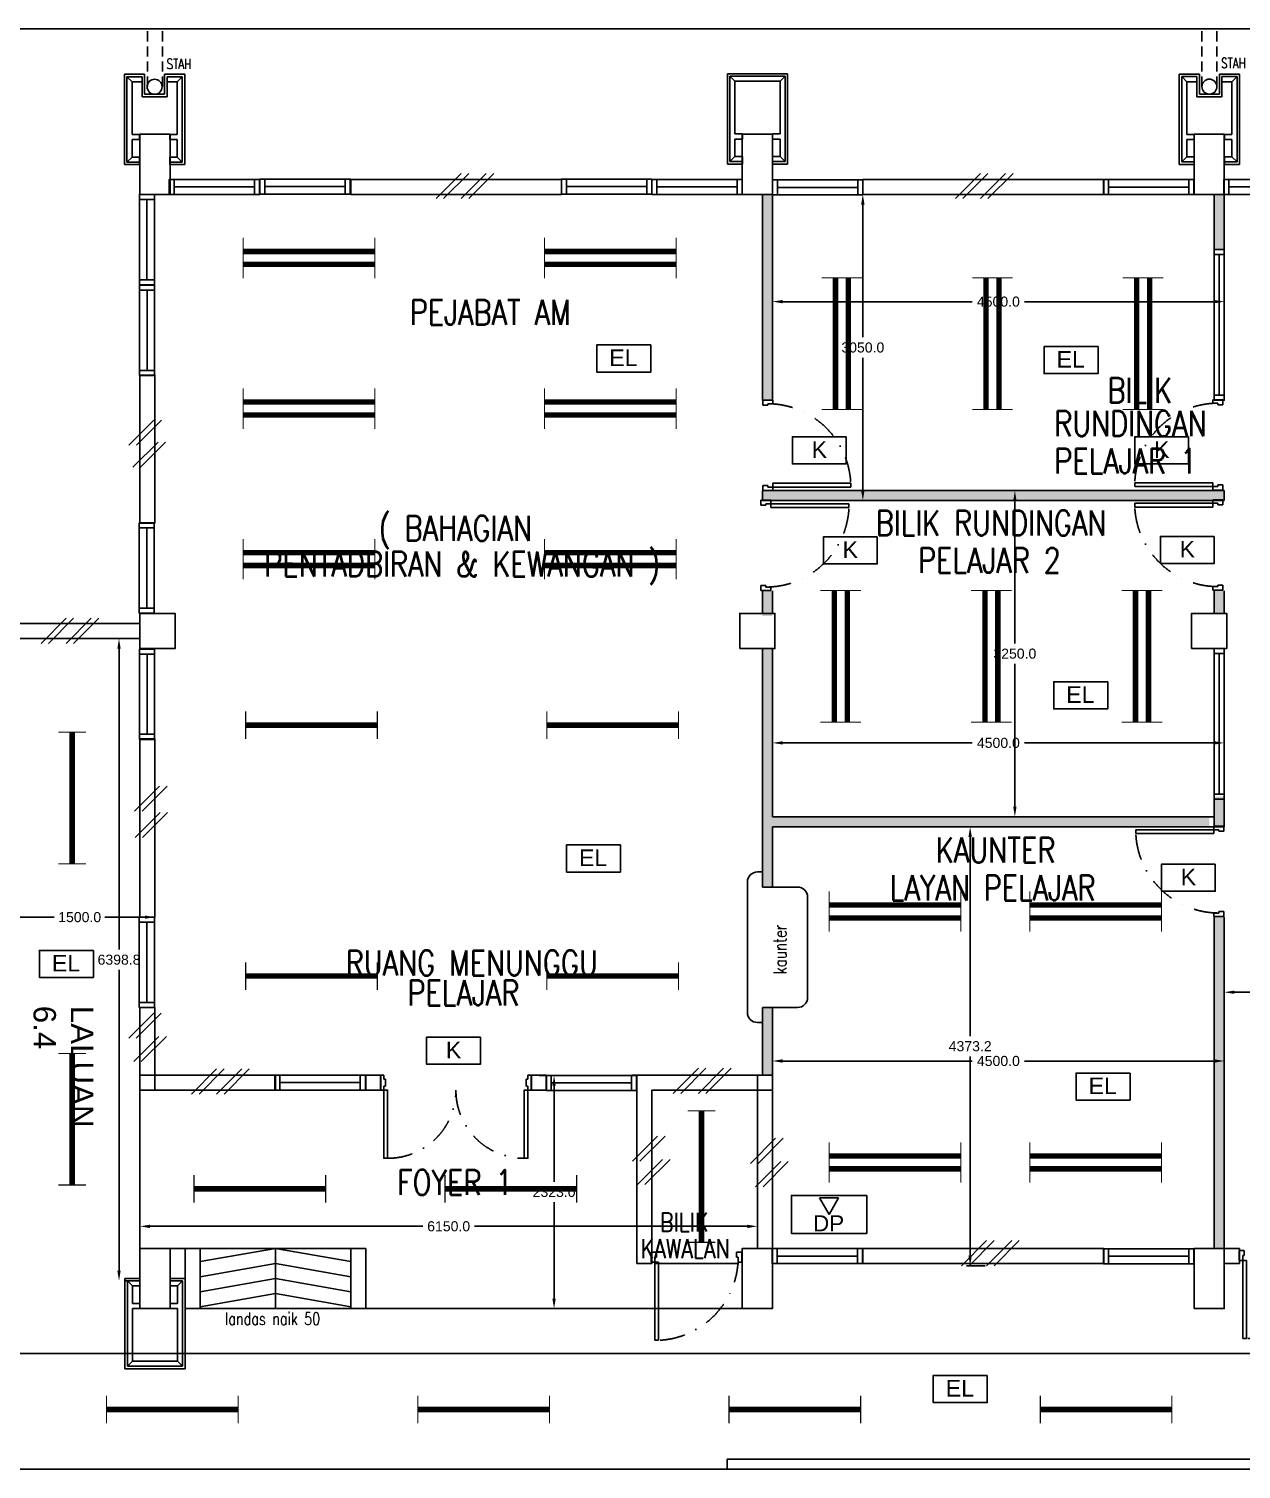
# Model space of a CAD drawing. Header units: inches. Extents: x -46 to 79554, y -41 to 101629.
# Drawn here: x 19082 to 31157, y 31504 to 45854 of the extents above; entities that cross this region are included whole.
import ezdxf
from ezdxf.enums import TextEntityAlignment as Align

# ---------------------------------------------------------------- set-up
doc = ezdxf.new("R2010")
doc.units = ezdxf.units.IN
doc.header["$MEASUREMENT"] = 0
doc.linetypes.add('DASHDOT', pattern=[1, 0.5, -0.25, 0, -0.25])
doc.linetypes.add('HIDDEN', pattern=[0.375, 0.25, -0.125])
for name, color, linetype in [('A-ARR', 4, 'Continuous'), ('A-COLUMN', 3, 'Continuous'), ('A-DOOR', 9, 'Continuous'), ('A-DRAIN', 9, 'Continuous'), ('A-DROP', 8, 'Continuous'), ('A-FLR SYM', 13, 'Continuous'), ('A-HATCH', 8, 'Continuous'), ('A-NOTE', 2, 'Continuous'), ('A-PANEL', 13, 'Continuous'), ('A-PARTITION', 4, 'Continuous'), ('A-PTILE', 8, 'Continuous'), ('A-ROOMSYM', 3, 'Continuous'), ('A-RWDP', 4, 'Continuous'), ('A-SYM', 8, 'Continuous'), ('A-TXTBOMBA', 7, 'Continuous'), ('A-WALL', 1, 'Continuous'), ('A-WIN', 9, 'Continuous'), ('A-WLH', 7, 'Continuous'), ('EL LIGHT', 6, 'Continuous'), ('K LIGHT', 3, 'Continuous'), ('LAMP', 5, 'Continuous'), ('MEAS', 7, 'Continuous')]:
    doc.layers.add(name, color=color, linetype=linetype)
doc.styles.add('arial', font='arial.ttf')
doc.styles.add('ROMANS', font='romans.shx', dxfattribs={"width": 0.75, "height": 200})
doc.styles.get("Standard").update_dxf_attribs({"font": 'arial.ttf'})
doc.styles.add('style1', font='romans.shx', dxfattribs={"height": 750})
doc.dimstyles.get("Standard").update_dxf_attribs({"dimtxt": 100, "dimasz": 100, "dimexe": 150, "dimexo": 50, "dimgap": 50, "dimtad": 0, "dimtih": 1, "dimtoh": 1, "dimdec": 1, "dimzin": 0, "dimdsep": 46, "dimtxsty": 'Standard', "dimcen": 0.09, "dimadec": 0, "dimazin": 0, "dimtfac": 1, "dimtdec": 1, "dimtofl": 0, "dimtmove": 0, "dimatfit": 3, "dimfxl": 1, "dimtolj": 1, "dimtzin": 0, "dimarcsym": 0})
pattern_1 = [(0, (2570.67, -195605.69), (25, 50), [0, -50])]

# ---------------------------------------------------------------- blocks, each defined once
blk = doc.blocks.new('A$C75E66BF6')
at = {"layer": 'A-NOTE', "color": 8, "linetype": 'Continuous', "ltscale": 500}
for p, q in [((75, 825), (25, 875)), ((150, 875), (150, 825)), ((450, 875), (450, 825)), ((525, 825), (575, 875)), ((75, 650), (75, 825)), ((75, 825), (150, 825)), ((525, 825), (450, 825)), ((525, 650), (525, 825)), ((75, 650), (150, 650)), ((75, 75), (75, 600)), ((75, 600), (150, 600)), ((150, 650), (150, 600)), ((525, 650), (450, 650)), ((450, 650), (450, 600)), ((525, 600), (450, 600)), ((525, 75), (525, 600)), ((75, 75), (25, 25)), ((75, 75), (175, 75)), ((425, 75), (525, 75)), ((525, 75), (575, 25))]:
    blk.add_line(p, q, dxfattribs=at)
at = {"layer": 'A-PANEL', "color": 8}
for p, q in [((0, 0), (0, 900)), ((0, 900), (150, 900)), ((25, 875), (150, 875)), ((25, 25), (25, 875)), ((150, 900), (150, 875)), ((450, 900), (600, 900)), ((450, 900), (450, 875)), ((575, 875), (450, 875)), ((575, 25), (575, 875)), ((600, 900), (600, 0)), ((425, 225), (175, 225)), ((175, 25), (175, 225)), ((400, 200), (200, 200)), ((200, 0), (200, 200)), ((400, 200), (400, 0)), ((425, 225), (425, 25)), ((200, 0), (0, 0)), ((175, 25), (25, 25)), ((600, 0), (400, 0)), ((575, 25), (425, 25))]:
    blk.add_line(p, q, dxfattribs=at)
at = {"layer": 'A-RWDP', "color": 8}
blk.add_circle((300, 125), 75, dxfattribs=at)
blk = doc.blocks.new('A$C0ECF3D93')
at = {"layer": 'A-NOTE', "color": 8, "linetype": 'Continuous', "ltscale": 500}
for p, q in [((75, 825), (25, 875)), ((150, 875), (150, 825)), ((450, 875), (450, 825)), ((525, 825), (575, 875)), ((75, 650), (75, 825)), ((75, 825), (150, 825)), ((525, 825), (450, 825)), ((525, 650), (525, 825)), ((75, 650), (150, 650)), ((75, 75), (75, 600)), ((75, 600), (150, 600)), ((150, 650), (150, 600)), ((525, 650), (450, 650)), ((450, 650), (450, 600)), ((525, 600), (450, 600)), ((525, 75), (525, 600)), ((75, 75), (25, 25)), ((75, 75), (525, 75)), ((525, 75), (575, 25))]:
    blk.add_line(p, q, dxfattribs=at)
at = {"layer": 'A-PANEL', "color": 8}
for p, q in [((0, 0), (0, 900)), ((0, 900), (150, 900)), ((25, 875), (150, 875)), ((25, 25), (25, 875)), ((150, 900), (150, 875)), ((450, 900), (600, 900)), ((450, 900), (450, 875)), ((575, 875), (450, 875)), ((575, 25), (575, 875)), ((600, 900), (600, 0)), ((600, 0), (0, 0)), ((575, 25), (25, 25))]:
    blk.add_line(p, q, dxfattribs=at)
blk = doc.blocks.new('A$C52B244CD')
at = {"layer": 'A-WLH', "color": 8}
for p, q in [((0, 0), (250, 250)), ((75, 0), (325, 250)), ((250, 0), (500, 250)), ((325, 0), (575, 250))]:
    blk.add_line(p, q, dxfattribs=at)
blk = doc.blocks.new('A$C04C40081')
at = {"layer": 'A-WIN', "color": 8}
for p, q in [((850, 150), (50, 150)), ((850, 75), (50, 75)), ((850, 0), (50, 0))]:
    blk.add_line(p, q, dxfattribs=at)
at = {"layer": 'A-WIN', "color": 8, "linetype": 'Continuous'}
for points in [[(50, 150), (0, 150), (0, 0), (50, 0)], [(850, 150), (900, 150), (900, 0), (850, 0)]]:
    blk.add_lwpolyline(points, close=True, dxfattribs=at)
blk = doc.blocks.new('A$C4F656F16')
at = {"layer": 'A-DOOR', "color": 8}
for p, q in [((35, 100), (35, 877)), ((35, 877), (73, 877)), ((73, 100), (73, 877)), ((35, 100), (73, 100))]:
    blk.add_line(p, q, dxfattribs=at)
at = {"layer": 'A-DOOR', "color": 8, "linetype": 'Continuous'}
for p, q in [((0, 100), (35, 100)), ((0, 100), (0, 100)), ((0, 100), (0, 0)), ((0, 100), (0, 100)), ((0, 0), (50, 0)), ((35, 100), (35, 50)), ((35, 50), (50, 50)), ((50, 50), (50, 0)), ((865, 50), (850, 50)), ((850, 50), (850, 0)), ((900, 0), (850, 0)), ((900, 100), (865, 100)), ((865, 100), (865, 50)), ((900, 100), (900, 100)), ((900, 100), (900, 0)), ((900, 100), (900, 100))]:
    blk.add_line(p, q, dxfattribs=at)
at = {"layer": 'A-DOOR', "color": 8, "linetype": 'DASHDOT', "ltscale": 500}
blk.add_arc((35, 48), 830, 0.1381, 87.3759, dxfattribs=at)
blk = doc.blocks.new('A$C28642CDE')
at = {"layer": 'A-DOOR', "color": 8}
for p, q in [((32, 150), (0, 150)), ((0, 150), (0, 0)), ((32, 150), (32, 110)), ((1468, 150), (1500, 150)), ((1468, 150), (1468, 110)), ((1500, 150), (1500, 0)), ((50, 110), (32, 110)), ((50, 40), (32, 40)), ((32, 0), (32, 40)), ((50, 110), (50, 40)), ((1450, 110), (1450, 40)), ((1450, 110), (1468, 110)), ((1450, 40), (1468, 40)), ((1468, 0), (1468, 40)), ((32, 0), (0, 0)), ((1468, 0), (1500, 0))]:
    blk.add_line(p, q, dxfattribs=at)
for points in [[(32, 150), (70, 150), (70, 829), (32, 829)], [(1468, 150), (1430, 150), (1430, 829), (1468, 829)]]:
    blk.add_lwpolyline(points, close=True, dxfattribs=at)
at = {"layer": 'A-DOOR', "color": 8, "linetype": 'DASHDOT', "ltscale": 500}
for centre, start, end in [((72, 151), 359.9322, 90.1574), ((1428, 151), 89.8426, 180.0678)]:
    blk.add_arc(centre, 678, start, end, dxfattribs=at)
blk = doc.blocks.new('*D140')
at = {"layer": 'DEFPOINTS', "color": 0, "transparency": 16777216}
for p in [(28371, 37904), (28458, 37904), (28371, 33531)]:
    blk.add_point(p, dxfattribs=at)
at = {"layer": 'MEAS', "color": 0, "lineweight": -2, "transparency": 16777216}
for p, q in [((28421, 37904), (28608, 37904)), ((28458, 37804), (28458, 35819)), ((28458, 33631), (28458, 35617)), ((28421, 33531), (28608, 33531))]:
    blk.add_line(p, q, dxfattribs=at)
at = {"layer": 'MEAS', "color": 0, "transparency": 16777216}
for points in [[(28441, 37804), (28474, 37804), (28458, 37904)], [(28441, 33631), (28474, 33631), (28458, 33531)]]:
    blk.add_solid(points, dxfattribs=at)
at = {"layer": 'MEAS', "color": 0, "transparency": 16777216, "insert": (28458, 35718), "char_height": 100, "attachment_point": 5}
blk.add_mtext('\\A1;4373.2', dxfattribs=at)
blk = doc.blocks.new('*D141')
at = {"layer": 'DEFPOINTS', "color": 0, "transparency": 16777216}
for p in [(26489, 35767), (30989, 35767), (30989, 35571)]:
    blk.add_point(p, dxfattribs=at)
at = {"layer": 'MEAS', "color": 0, "lineweight": -2, "transparency": 16777216}
for p, q in [((26489, 35717), (26489, 35421)), ((30989, 35717), (30989, 35421)), ((26589, 35571), (28479, 35571)), ((30889, 35571), (28998, 35571))]:
    blk.add_line(p, q, dxfattribs=at)
at = {"layer": 'MEAS', "color": 0, "transparency": 16777216}
for points in [[(26589, 35588), (26589, 35554), (26489, 35571)], [(30889, 35588), (30889, 35554), (30989, 35571)]]:
    blk.add_solid(points, dxfattribs=at)
at = {"layer": 'MEAS', "color": 0, "transparency": 16777216, "insert": (28739, 35571), "char_height": 100, "attachment_point": 5}
blk.add_mtext('\\A1;4500.0', dxfattribs=at)
blk = doc.blocks.new('*D146')
at = {"layer": 'DEFPOINTS', "color": 0, "transparency": 16777216}
for p in [(28689, 41254), (28903, 41254), (28689, 38004)]:
    blk.add_point(p, dxfattribs=at)
at = {"layer": 'MEAS', "color": 0, "lineweight": -2, "transparency": 16777216}
for p, q in [((28739, 41254), (29053, 41254)), ((28903, 41154), (28903, 39731)), ((28903, 38104), (28903, 39528)), ((28739, 38004), (29053, 38004))]:
    blk.add_line(p, q, dxfattribs=at)
at = {"layer": 'MEAS', "color": 0, "transparency": 16777216}
for points in [[(28887, 41154), (28920, 41154), (28903, 41254)], [(28887, 38104), (28920, 38104), (28903, 38004)]]:
    blk.add_solid(points, dxfattribs=at)
at = {"layer": 'MEAS', "color": 0, "transparency": 16777216, "insert": (28903, 39629), "char_height": 100, "attachment_point": 5}
blk.add_mtext('\\A1;3250.0', dxfattribs=at)
blk = doc.blocks.new('*D147')
at = {"layer": 'DEFPOINTS', "color": 0, "transparency": 16777216}
for p in [(26489, 38842), (30989, 38842), (30989, 38740)]:
    blk.add_point(p, dxfattribs=at)
at = {"layer": 'MEAS', "color": 0, "lineweight": -2, "transparency": 16777216}
for p, q in [((26489, 38792), (26489, 38590)), ((30989, 38792), (30989, 38590)), ((26589, 38740), (28479, 38740)), ((30889, 38740), (28998, 38740))]:
    blk.add_line(p, q, dxfattribs=at)
at = {"layer": 'MEAS', "color": 0, "transparency": 16777216}
for points in [[(26589, 38757), (26589, 38724), (26489, 38740)], [(30889, 38757), (30889, 38724), (30989, 38740)]]:
    blk.add_solid(points, dxfattribs=at)
at = {"layer": 'MEAS', "color": 0, "transparency": 16777216, "insert": (28739, 38740), "char_height": 100, "attachment_point": 5}
blk.add_mtext('\\A1;4500.0', dxfattribs=at)
blk = doc.blocks.new('*D148')
at = {"layer": 'DEFPOINTS', "color": 0, "transparency": 16777216}
for p in [(27389, 44204), (27389, 41154), (27389, 41154)]:
    blk.add_point(p, dxfattribs=at)
at = {"layer": 'MEAS', "color": 0, "lineweight": -2, "transparency": 16777216}
for p, q in [((27439, 44204), (27539, 44204)), ((27389, 44104), (27389, 42781)), ((27389, 41254), (27389, 42578)), ((27439, 41154), (27539, 41154))]:
    blk.add_line(p, q, dxfattribs=at)
at = {"layer": 'MEAS', "color": 0, "transparency": 16777216}
for points in [[(27372, 44104), (27406, 44104), (27389, 44204)], [(27372, 41254), (27406, 41254), (27389, 41154)]]:
    blk.add_solid(points, dxfattribs=at)
at = {"layer": 'MEAS', "color": 0, "transparency": 16777216, "insert": (27389, 42679), "char_height": 100, "attachment_point": 5}
blk.add_mtext('\\A1;3050.0', dxfattribs=at)
blk = doc.blocks.new('*D149')
at = {"layer": 'DEFPOINTS', "color": 0, "transparency": 16777216}
for p in [(26489, 43179), (30989, 43179), (30989, 43136)]:
    blk.add_point(p, dxfattribs=at)
at = {"layer": 'MEAS', "color": 0, "lineweight": -2, "transparency": 16777216}
for p, q in [((26489, 43129), (26489, 42986)), ((26589, 43136), (28479, 43136)), ((30889, 43136), (28998, 43136)), ((30989, 43129), (30989, 42986))]:
    blk.add_line(p, q, dxfattribs=at)
at = {"layer": 'MEAS', "color": 0, "transparency": 16777216}
for points in [[(26589, 43153), (26589, 43120), (26489, 43136)], [(30889, 43153), (30889, 43120), (30989, 43136)]]:
    blk.add_solid(points, dxfattribs=at)
at = {"layer": 'MEAS', "color": 0, "transparency": 16777216, "insert": (28739, 43136), "char_height": 100, "attachment_point": 5}
blk.add_mtext('\\A1;4500.0', dxfattribs=at)
blk = doc.blocks.new('*D152')
at = {"layer": 'DEFPOINTS', "color": 0, "transparency": 16777216}
for p in [(20189, 33924), (26339, 33924), (26339, 33924)]:
    blk.add_point(p, dxfattribs=at)
at = {"layer": 'MEAS', "color": 0, "lineweight": -2, "transparency": 16777216}
for p, q in [((20189, 33974), (20189, 34074)), ((26339, 33974), (26339, 34074)), ((20289, 33924), (23006, 33924)), ((26239, 33924), (23521, 33924))]:
    blk.add_line(p, q, dxfattribs=at)
at = {"layer": 'MEAS', "color": 0, "transparency": 16777216}
for points in [[(20289, 33940), (20289, 33907), (20189, 33924)], [(26239, 33940), (26239, 33907), (26339, 33924)]]:
    blk.add_solid(points, dxfattribs=at)
at = {"layer": 'MEAS', "color": 0, "transparency": 16777216, "insert": (23264, 33924), "char_height": 100, "attachment_point": 5}
blk.add_mtext('\\A1;6150.0', dxfattribs=at)
blk = doc.blocks.new('*D153')
at = {"layer": 'DEFPOINTS', "color": 0, "transparency": 16777216}
for p in [(24314, 35427), (24314, 35427), (24314, 33104)]:
    blk.add_point(p, dxfattribs=at)
at = {"layer": 'MEAS', "color": 0, "lineweight": -2, "transparency": 16777216}
for p, q in [((24264, 35427), (24164, 35427)), ((24314, 35327), (24314, 34367)), ((24314, 33204), (24314, 34165)), ((24364, 33104), (24464, 33104))]:
    blk.add_line(p, q, dxfattribs=at)
at = {"layer": 'MEAS', "color": 0, "transparency": 16777216}
for points in [[(24297, 35327), (24330, 35327), (24314, 35427)], [(24297, 33204), (24330, 33204), (24314, 33104)]]:
    blk.add_solid(points, dxfattribs=at)
at = {"layer": 'MEAS', "color": 0, "transparency": 16777216, "insert": (24314, 34266), "char_height": 100, "attachment_point": 5}
blk.add_mtext('\\A1;2323.0', dxfattribs=at)
blk = doc.blocks.new('*D161')
at = {"layer": 'DEFPOINTS', "color": 0, "transparency": 16777216}
for p in [(30989, 36400), (32289, 36400), (32289, 36256)]:
    blk.add_point(p, dxfattribs=at)
at = {"layer": 'MEAS', "color": 0, "lineweight": -2, "transparency": 16777216}
for p, q in [((30989, 36350), (30989, 36106)), ((32289, 36350), (32289, 36106)), ((31089, 36256), (31386, 36256)), ((32189, 36256), (31891, 36256))]:
    blk.add_line(p, q, dxfattribs=at)
at = {"layer": 'MEAS', "color": 0, "transparency": 16777216}
for points in [[(31089, 36273), (31089, 36240), (30989, 36256)], [(32189, 36273), (32189, 36240), (32289, 36256)]]:
    blk.add_solid(points, dxfattribs=at)
at = {"layer": 'MEAS', "color": 0, "transparency": 16777216, "insert": (31639, 36256), "char_height": 100, "attachment_point": 5}
blk.add_mtext('\\A1;1300.0', dxfattribs=at)
blk = doc.blocks.new('*D172')
at = {"layer": 'DEFPOINTS', "color": 0, "transparency": 16777216}
for p in [(18839, 32656), (18839, 32656), (50114, 32656)]:
    blk.add_point(p, dxfattribs=at)
at = {"layer": 'MEAS', "color": 0, "lineweight": -2, "transparency": 16777216}
for p, q in [((18839, 32706), (18839, 32806)), ((50114, 32706), (50114, 32806)), ((18939, 32656), (34180, 32656)), ((50014, 32656), (34772, 32656))]:
    blk.add_line(p, q, dxfattribs=at)
at = {"layer": 'MEAS', "color": 0, "transparency": 16777216}
for points in [[(18939, 32673), (18939, 32640), (18839, 32656)], [(50014, 32673), (50014, 32640), (50114, 32656)]]:
    blk.add_solid(points, dxfattribs=at)
at = {"layer": 'MEAS', "color": 0, "transparency": 16777216, "insert": (34476, 32656), "char_height": 100, "attachment_point": 5}
blk.add_mtext('\\A1;31275.0', dxfattribs=at)
blk = doc.blocks.new('*D174')
at = {"layer": 'DEFPOINTS', "color": 0, "transparency": 16777216}
for p in [(19981, 39779), (19981, 33381), (19981, 33381)]:
    blk.add_point(p, dxfattribs=at)
at = {"layer": 'MEAS', "color": 0, "lineweight": -2, "transparency": 16777216}
for p, q in [((20031, 39779), (20131, 39779)), ((19981, 39679), (19981, 36681)), ((19981, 33481), (19981, 36479)), ((20031, 33381), (20131, 33381))]:
    blk.add_line(p, q, dxfattribs=at)
at = {"layer": 'MEAS', "color": 0, "transparency": 16777216}
for points in [[(19964, 39679), (19997, 39679), (19981, 39779)], [(19964, 33481), (19997, 33481), (19981, 33381)]]:
    blk.add_solid(points, dxfattribs=at)
at = {"layer": 'MEAS', "color": 0, "transparency": 16777216, "insert": (19981, 36580), "char_height": 100, "attachment_point": 5}
blk.add_mtext('\\A1;6398.8', dxfattribs=at)
blk = doc.blocks.new('*D175')
at = {"layer": 'DEFPOINTS', "color": 0, "transparency": 16777216}
for p in [(18839, 37004), (18839, 37004), (20339, 37004)]:
    blk.add_point(p, dxfattribs=at)
at = {"layer": 'MEAS', "color": 0, "lineweight": -2, "transparency": 16777216}
for p, q in [((18839, 37054), (18839, 37154)), ((20339, 37054), (20339, 37154)), ((18939, 37004), (19336, 37004)), ((20239, 37004), (19841, 37004))]:
    blk.add_line(p, q, dxfattribs=at)
at = {"layer": 'MEAS', "color": 0, "transparency": 16777216}
for points in [[(18939, 37021), (18939, 36988), (18839, 37004)], [(20239, 37021), (20239, 36988), (20339, 37004)]]:
    blk.add_solid(points, dxfattribs=at)
at = {"layer": 'MEAS', "color": 0, "transparency": 16777216, "insert": (19589, 37004), "char_height": 100, "attachment_point": 5}
blk.add_mtext('\\A1;1500.0', dxfattribs=at)
blk = doc.blocks.new('YBC 236')
at = {"layer": 'LAMP'}
for points, const_width in [([(-134682, 193808), (-134682, 193533)], 10.9), ([(-133371, 193808), (-133371, 193533)], 10.9), ([(-134682, 193671), (-133371, 193671)], 54.6), ([(-134682, 193679), (-134682, 193404)], 10.9), ([(-133371, 193679), (-133371, 193404)], 10.9), ([(-134682, 193542), (-133371, 193542)], 54.6)]:
    blk.add_lwpolyline(points, dxfattribs=dict(at, const_width=const_width))
blk = doc.blocks.new('*U233')
at = {"layer": 'LAMP'}
blk.add_blockref('YBC 236', (134027, -193606, -5), dxfattribs=at)
blk = doc.blocks.new('*U234')
at = {"layer": 'LAMP', "color": 0, "linetype": 'ByBlock', "lineweight": -2, "transparency": 16777216}
for p in [(0, 2500), (2000, 2500), (0, 0), (2000, 0)]:
    blk.add_blockref('*U233', p, dxfattribs=at)
blk = doc.blocks.new('*U239')
at = {"layer": 'LAMP'}
blk.add_blockref('YBC 236', (134027, -193606, -5), dxfattribs=at)
blk = doc.blocks.new('*U240')
at = {"layer": 'LAMP', "color": 0, "linetype": 'ByBlock', "lineweight": -2, "transparency": 16777216}
for p in [(0, 3000), (0, 1500), (0, 0)]:
    blk.add_blockref('*U239', p, dxfattribs=at)
blk = doc.blocks.new('*U241')
at = {"layer": 'LAMP'}
blk.add_blockref('YBC 236', (134027, -193606, -5), dxfattribs=at)
blk = doc.blocks.new('*U242')
at = {"layer": 'LAMP', "color": 0, "linetype": 'ByBlock', "lineweight": -2, "transparency": 16777216}
for p in [(0, 3000), (0, 1500), (0, 0)]:
    blk.add_blockref('*U241', p, dxfattribs=at)
blk = doc.blocks.new('*U246')
at = {"layer": 'LAMP'}
blk.add_blockref('YBC 236', (134027, -193606, -5), dxfattribs=at)
blk = doc.blocks.new('*U247')
at = {"layer": 'LAMP', "color": 0, "linetype": 'ByBlock', "lineweight": -2, "transparency": 16777216}
for p in [(0, 3000), (3000, 3000), (0, 1500), (3000, 1500), (0, 0), (3000, 0)]:
    blk.add_blockref('*U246', p, dxfattribs=at)
blk = doc.blocks.new('YBC136')
at = {"layer": 'LAMP'}
for points, const_width in [([(-135001, 195526), (-135001, 195250)], 10.9), ([(-133690, 195526), (-133690, 195250)], 10.9), ([(-135001, 195388), (-133690, 195388)], 54.6)]:
    blk.add_lwpolyline(points, dxfattribs=dict(at, const_width=const_width))
blk = doc.blocks.new('*U251')
at = {"layer": 'LAMP', "rotation": 180}
blk.add_blockref('YBC136', (-134346, 195388, -5), dxfattribs=at)
blk = doc.blocks.new('*U252')
at = {"layer": 'LAMP', "color": 0, "linetype": 'ByBlock', "lineweight": -2, "transparency": 16777216}
for p in [(0, 0), (2500, 0)]:
    blk.add_blockref('*U251', p, dxfattribs=at)
blk = doc.blocks.new('*U253')
at = {"layer": 'LAMP', "rotation": 180}
blk.add_blockref('YBC136', (-134346, 195388, -5), dxfattribs=at)
blk = doc.blocks.new('*U254')
at = {"layer": 'LAMP', "color": 0, "linetype": 'ByBlock', "lineweight": -2, "transparency": 16777216}
for p in [(0, 2500), (3000, 2500), (0, 0), (3000, 0)]:
    blk.add_blockref('*U253', p, dxfattribs=at)
blk = doc.blocks.new('*U278')
at = {"layer": 'LAMP'}
blk.add_blockref('YBC136', (134346, -195388, -5), dxfattribs=at)
blk = doc.blocks.new('*U279')
at = {"layer": 'LAMP', "color": 0, "linetype": 'ByBlock', "lineweight": -2, "transparency": 16777216}
for p in [(0, 0), (3100, 0), (6200, 0), (9300, 0)]:
    blk.add_blockref('*U278', p, dxfattribs=at)
blk = doc.blocks.new('*U280')
at = {"layer": 'LAMP', "rotation": 270}
blk.add_blockref('YBC136', (-195388, -134346, -5), dxfattribs=at)
blk = doc.blocks.new('*U281')
at = {"layer": 'LAMP', "color": 0, "linetype": 'ByBlock', "lineweight": -2, "transparency": 16777216}
for p in [(0, 3200), (0, 0)]:
    blk.add_blockref('*U280', p, dxfattribs=at)
blk = doc.blocks.new('EXIT LAMP')
at = {"layer": 'K LIGHT', "color": 3}
blk.add_lwpolyline([(54141, 5237), (53605, 5237), (53605, 4967), (54141, 4967)], close=True, dxfattribs=at)
at = {"layer": 'K LIGHT', "color": 3, "style": 'arial'}
blk.add_text('K', height=165, dxfattribs=at).set_placement((53796, 5027))
blk = doc.blocks.new('EMERGENCY LIGHT')
at = {"layer": 'EL LIGHT', "color": 6}
blk.add_lwpolyline([(49518, 4900), (48981, 4900), (48981, 4630), (49518, 4630)], close=True, dxfattribs=at)
at = {"layer": 'EL LIGHT', "color": 6, "style": 'arial'}
blk.add_text('EL', height=164.8, dxfattribs=at).set_placement((49105, 4690))

msp = doc.modelspace()

# ---------------------------------------------------------------- hatches: boundary and pattern name
at = {"layer": 'A-HATCH'}
h = msp.add_hatch(dxfattribs=at)
h.set_pattern_fill('DOTS', color=8, scale=800)
h.set_pattern_definition(pattern_1)
h.paths.add_polyline_path([(26488.78, 44204.44), (26388.78, 44204.44), (26388.78, 42154.44), (26488.78, 42154.44)])
h.paths.add_polyline_path([(30838.78, 41254.44), (26388.78, 41254.44), (26388.78, 41154.44), (26488.78, 41154.44), (30838.78, 41154.44)])
h.paths.add_polyline_path([(30988.78, 44204.44), (30888.78, 44204.44), (30888.78, 43654.44), (30988.78, 43654.44)])
h.paths.add_polyline_path([(30988.78, 41254.44), (30888.78, 41254.44), (30838.78, 41254.44), (30838.78, 41154.44), (30988.78, 41154.44)])
h.paths.add_polyline_path([(26488.78, 40254.44), (26388.78, 40254.44), (26388.78, 40004.44), (26488.78, 40004.44)])
h.paths.add_polyline_path([(30888.78, 40029.44), (30988.78, 40029.44), (30988.78, 40254.44), (30888.78, 40254.44)])
h = msp.add_hatch(dxfattribs=at)
h.set_pattern_fill('DOTS', color=8, scale=800)
h.set_pattern_definition(pattern_1)
h.paths.add_polyline_path([(26488.78, 36104.44), (26388.78, 36104.44), (26388.78, 35429.44), (26488.78, 35429.44)])
h.paths.add_polyline_path([(30988.78, 37004.44), (30888.78, 37004.44), (30888.78, 33704.44), (30988.78, 33704.44)])
h.paths.add_polyline_path([(30988.78, 38204.44), (30888.78, 38204.44), (30888.78, 37904.44), (30988.78, 37904.44)])
h.paths.add_polyline_path([(26388.78, 40029.44), (26488.78, 40029.44), (26488.78, 40254.44), (26388.78, 40254.44)])
h.paths.add_polyline_path([(26488.78, 39679.44), (26388.78, 39679.44), (26388.78, 37304.44), (26488.78, 37304.44), (26488.78, 37904.44), (30838.78, 37904.44), (30838.78, 38004.44), (26488.78, 38004.44)])

# ---------------------------------------------------------------- linework, layer by layer
at = {"color": 8}
for p, q in [((20638.78, 33104.44), (20638.78, 33704.44)), ((20788.78, 33104.44), (20788.78, 33704.44)), ((22288.78, 33104.44), (22288.78, 33704.44)), ((22438.78, 33104.44), (22438.78, 33704.44)), ((25323.78, 33554.44), (26153.78, 33554.44)), ((20788.78, 33104.44), (20638.78, 33104.44)), ((22288.78, 33104.44), (22438.78, 33104.44)), ((22438.78, 33104.44), (26188.78, 33104.44))]:
    msp.add_line(p, q, dxfattribs=at)
at = {"layer": 'A-ARR', "color": 8}
msp.add_line((18838.78, 39779.43), (20188.78, 39779.43), dxfattribs=at)
at = {"layer": 'A-COLUMN', "color": 8}
for points in [[(20188.78, 44804.44), (20488.78, 44804.44), (20488.78, 44204.44), (20188.78, 44204.44)], [(26188.78, 44804.44), (26488.78, 44804.44), (26488.78, 44204.44), (26188.78, 44204.44)], [(30688.78, 44804.44), (30988.78, 44804.44), (30988.78, 44204.44), (30688.78, 44204.44)], [(20188.78, 39679.44), (20538.78, 39679.44), (20538.78, 40029.44), (20188.78, 40029.44)], [(26163.78, 39679.44), (26513.78, 39679.44), (26513.78, 40029.44), (26163.78, 40029.44)], [(30663.78, 39679.44), (31013.78, 39679.44), (31013.78, 40029.44), (30663.78, 40029.44)], [(20338.78, 35429.44), (20188.78, 35429.44), (20188.78, 35279.44), (20338.78, 35279.44)], [(26488.78, 35429.44), (26338.78, 35429.44), (26338.78, 35279.44), (26488.78, 35279.44)], [(20188.78, 33104.44), (20488.78, 33104.44), (20488.78, 33704.44), (20188.78, 33704.44)], [(26188.78, 33104.44), (26488.78, 33104.44), (26488.78, 33704.44), (26188.78, 33704.44)], [(30688.78, 33104.44), (30988.78, 33104.44), (30988.78, 33704.44), (30688.78, 33704.44)]]:
    msp.add_lwpolyline(points, close=True, dxfattribs=at)
at = {"layer": 'A-DRAIN', "color": 8, "linetype": 'Continuous', "ltscale": 1000}
for p, q in [((44338.78, 45854.44), (18838.78, 45854.44)), ((42838.78, 31604.44), (26038.78, 31604.44)), ((26038.78, 31604.44), (26038.78, 31504.44)), ((42738.78, 31504.44), (18508.78, 31504.44))]:
    msp.add_line(p, q, dxfattribs=at)
at = {"layer": 'A-DROP', "color": 8}
for p, q in [((26388.78, 37304.44), (26388.78, 37454.44)), ((26388.78, 35954.44), (26388.78, 36104.44)), ((20188.78, 33704.44), (20188.78, 35279.44)), ((20488.78, 33704.44), (22438.78, 33704.44)), ((20788.78, 33104.44), (22288.78, 33104.44))]:
    msp.add_line(p, q, dxfattribs=at)
at = {"layer": 'A-NOTE', "color": 8, "linetype": 'Continuous', "ltscale": 500}
msp.add_line((21538.78, 33704.44), (21538.78, 33104.44), dxfattribs=at)
at = {"layer": 'A-PARTITION', "color": 8}
for p, q in [((26388.78, 42154.44), (26388.78, 44204.44)), ((26488.78, 42154.44), (26488.78, 44204.44)), ((30888.78, 44204.44), (30888.78, 43604.44)), ((30988.78, 43604.44), (30988.78, 44204.44)), ((26388.78, 41154.44), (26388.78, 41254.44)), ((30988.78, 41254.44), (26388.78, 41254.44)), ((30988.78, 41154.44), (30988.78, 41254.44)), ((26388.78, 41154.44), (30988.78, 41154.44)), ((26388.78, 40029.44), (26388.78, 40254.44)), ((26488.78, 40029.44), (26488.78, 40254.44)), ((30888.78, 40254.44), (30888.78, 40029.44)), ((30988.78, 40029.44), (30988.78, 40254.44)), ((26388.78, 37304.44), (26388.78, 39679.44)), ((26488.78, 38004.44), (26488.78, 39679.44)), ((26488.78, 38004.44), (30888.78, 38004.44)), ((26488.78, 37904.44), (30888.78, 37904.44)), ((26488.78, 37904.44), (26488.78, 37304.44)), ((26488.78, 37304.44), (26388.78, 37304.44)), ((30888.78, 33704.44), (30888.78, 37004.44)), ((30988.78, 33704.44), (30988.78, 37004.44)), ((26488.78, 36104.44), (26388.78, 36104.44)), ((26388.78, 35429.44), (26388.78, 36104.44)), ((26488.78, 35429.44), (26488.78, 36104.44))]:
    msp.add_line(p, q, dxfattribs=at)
msp.add_lwpolyline([(30988.78, 38179.44), (30888.78, 38179.44), (30888.78, 37904.44), (30988.78, 37904.44)], close=True, dxfattribs=at)
at = {"layer": 'A-PTILE', "color": 8}
for p, q in [((26388.78, 37454.44), (26338.78, 37454.44)), ((26238.78, 37354.44), (26238.78, 36054.44)), ((26738.78, 37304.44), (26388.78, 37304.44)), ((26838.78, 36204.44), (26838.78, 37204.44)), ((26388.78, 36104.44), (26738.78, 36104.44)), ((26338.78, 35954.44), (26388.78, 35954.44)), ((21538.78, 33704.44), (20788.78, 33572.19)), ((21538.78, 33704.44), (22288.78, 33572.19)), ((21538.78, 33554.44), (20788.78, 33422.19)), ((21538.78, 33554.44), (22288.78, 33422.19)), ((21538.78, 33404.44), (20788.78, 33272.19)), ((21538.78, 33404.44), (22288.78, 33272.19)), ((21538.78, 33254.44), (20788.78, 33122.19)), ((21538.78, 33254.44), (22288.78, 33122.19))]:
    msp.add_line(p, q, dxfattribs=at)
for centre, start, end in [((26338.78, 37354.44), 90, 180), ((26738.78, 37204.44), 0, 90), ((26738.78, 36204.44), 270, 0), ((26338.78, 36054.44), 180, 270)]:
    msp.add_arc(centre, 100, start, end, dxfattribs=at)
at = {"layer": 'A-RWDP', "color": 8, "linetype": 'HIDDEN', "ltscale": 400}
for p, q in [((20263.78, 45279.44), (20263.78, 45854.44)), ((20413.78, 45279.44), (20413.78, 45854.44)), ((30763.78, 45279.44), (30763.78, 45854.44)), ((30913.78, 45279.44), (30913.78, 45854.44))]:
    msp.add_line(p, q, dxfattribs=at)
at = {"layer": 'A-TXTBOMBA', "color": 8}
for p, q in [((26958.69, 34206.28), (27054.42, 34043.18)), ((26958.69, 34206.28), (27147.04, 34206.28)), ((27054.42, 34043.18), (27147.04, 34206.28))]:
    msp.add_line(p, q, dxfattribs=at)
msp.add_lwpolyline([(27427.86, 34231.96), (26677.86, 34231.96), (26677.86, 33854.08), (27427.86, 33854.08)], close=True, dxfattribs=at)
at = {"layer": 'A-WALL', "color": 8, "linetype": 'Continuous', "ltscale": 900}
for p, q in [((22288.78, 44354.44), (24388.78, 44354.44)), ((22288.78, 44204.44), (22288.78, 44354.44)), ((24388.78, 44354.44), (24388.78, 44204.44)), ((27388.78, 44354.44), (29788.78, 44354.44)), ((27388.78, 44204.44), (27388.78, 44354.44)), ((29788.78, 44354.44), (29788.78, 44204.44)), ((24388.78, 44204.44), (22288.78, 44204.44)), ((29788.78, 44204.44), (27388.78, 44204.44)), ((20338.78, 43304.44), (20188.78, 43304.44)), ((29788.78, 33704.44), (27388.78, 33704.44)), ((27388.78, 33704.44), (27388.78, 33554.44)), ((29788.78, 33554.44), (29788.78, 33704.44)), ((25138.78, 33554.44), (25288.78, 33554.44)), ((27388.78, 33554.44), (29788.78, 33554.44))]:
    msp.add_line(p, q, dxfattribs=at)
at = {"layer": 'A-WALL', "color": 8}
for p, q in [((18838.78, 39929.44), (20188.78, 39929.44)), ((20188.78, 39779.44), (18838.78, 39779.44)), ((20188.78, 36104.44), (20338.78, 36104.44)), ((20188.78, 36104.44), (20188.78, 35279.44)), ((20338.78, 36104.44), (20338.78, 35429.44)), ((21538.78, 35429.44), (20338.78, 35429.44)), ((21538.78, 35279.44), (21538.78, 35429.44)), ((25088.78, 35429.44), (26488.78, 35429.44)), ((25138.78, 35429.44), (25138.78, 35279.44)), ((26488.78, 35429.44), (26488.78, 33704.44)), ((20188.78, 35279.44), (21538.78, 35279.44)), ((25138.78, 33554.44), (25138.78, 35279.44)), ((26338.78, 35279.44), (25288.78, 35279.44)), ((25288.78, 35279.44), (25288.78, 33704.44)), ((26338.78, 33704.44), (26338.78, 35279.44)), ((25288.78, 33704.44), (25288.78, 33554.44)), ((30988.78, 33704.44), (31138.78, 33704.44)), ((31138.78, 33704.44), (31138.78, 33554.44)), ((31138.78, 33554.44), (30988.78, 33554.44))]:
    msp.add_line(p, q, dxfattribs=at)
for points in [[(20188.78, 42404.44), (20338.78, 42404.44), (20338.78, 40929.44), (20188.78, 40929.44)], [(20188.78, 37004.44), (20338.78, 37004.44), (20338.78, 38779.44), (20188.78, 38779.44)], [(22438.78, 35429.44), (22588.78, 35429.44), (22588.78, 35279.44), (22438.78, 35279.44)], [(24088.78, 35429.44), (24238.78, 35429.44), (24238.78, 35279.44), (24088.78, 35279.44)]]:
    msp.add_lwpolyline(points, close=True, dxfattribs=at)
at = {"layer": 'A-WIN', "color": 8, "ltscale": 790000000.0}
for p, q in [((30888.78, 43604.44), (30888.78, 42204.44)), ((30988.78, 42204.44), (30988.78, 43604.44)), ((30888.78, 39629.44), (30888.78, 38229.44)), ((30988.78, 38229.44), (30988.78, 39629.44))]:
    msp.add_line(p, q, dxfattribs=at)
at = {"layer": 'A-WIN', "color": 8}
for p, q in [((30938.78, 43604.44), (30938.78, 42204.44)), ((30938.78, 39629.44), (30938.78, 38229.44))]:
    msp.add_line(p, q, dxfattribs=at)
for points in [[(30888.78, 43604.44), (30888.78, 43654.44), (30988.78, 43654.44), (30988.78, 43604.44)], [(30888.78, 42154.44), (30888.78, 42204.44), (30988.78, 42204.44), (30988.78, 42154.44)], [(30888.78, 39629.44), (30888.78, 39679.44), (30988.78, 39679.44), (30988.78, 39629.44)], [(30888.78, 38179.44), (30888.78, 38229.44), (30988.78, 38229.44), (30988.78, 38179.44)]]:
    msp.add_lwpolyline(points, close=True, dxfattribs=at)
at = {"layer": 'A-WLH', "color": 8}
for p, q in [((23138.64, 44162.82), (23388.64, 44412.82)), ((23213.64, 44162.82), (23463.64, 44412.82)), ((23388.64, 44162.82), (23638.64, 44412.82)), ((23463.64, 44162.82), (23713.64, 44412.82)), ((28310.5, 44162.82), (28560.5, 44412.82)), ((28385.5, 44162.82), (28635.5, 44412.82)), ((28560.5, 44162.82), (28810.5, 44412.82)), ((28635.5, 44162.82), (28885.5, 44412.82)), ((20079.01, 41706.5), (20329.01, 41956.5)), ((20154.01, 41706.5), (20404.01, 41956.5)), ((20120.04, 41485.61), (20370.04, 41735.61)), ((20195.04, 41485.61), (20445.04, 41735.61)), ((20135.65, 38059.41), (20385.65, 38309.41)), ((20210.65, 38059.41), (20460.65, 38309.41)), ((20140.13, 37798.46), (20390.13, 38048.46)), ((20215.13, 37798.46), (20465.13, 38048.46)), ((20076.97, 35797.69), (20326.97, 36047.69)), ((20151.97, 35797.69), (20401.97, 36047.69)), ((20127.52, 35565.33), (20377.52, 35815.33)), ((20202.52, 35565.33), (20452.52, 35815.33)), ((20702.96, 35241.49), (20952.96, 35491.49)), ((20777.96, 35241.49), (21027.96, 35491.49)), ((20952.96, 35241.49), (21202.96, 35491.49)), ((21027.96, 35241.49), (21277.96, 35491.49)), ((25501.2, 35248.94), (25751.2, 35498.94)), ((25576.2, 35248.94), (25826.2, 35498.94)), ((25751.2, 35248.94), (26001.2, 35498.94)), ((25826.2, 35248.94), (26076.2, 35498.94)), ((25093.67, 34572.07), (25343.67, 34822.07)), ((25168.67, 34572.07), (25418.67, 34822.07)), ((26270.35, 34551.31), (26520.35, 34801.31)), ((26345.35, 34551.31), (26595.35, 34801.31)), ((25144.22, 34339.7), (25394.22, 34589.7)), ((25219.22, 34339.7), (25469.22, 34589.7)), ((26320.9, 34318.95), (26570.9, 34568.95)), ((26395.9, 34318.95), (26645.9, 34568.95)), ((28371.38, 33531.19), (28621.38, 33781.19)), ((28446.38, 33531.19), (28696.38, 33781.19)), ((28621.38, 33531.19), (28871.38, 33781.19)), ((28696.38, 33531.19), (28946.38, 33781.19))]:
    msp.add_line(p, q, dxfattribs=at)

# ---------------------------------------------------------------- block references
at = {"layer": 'A-ARR', "color": 8, "rotation": 180}
for name, p in [('A$C75E66BF6', (20635.28, 45401.96)), ('A$C0ECF3D93', (26639.71, 45406.63)), ('A$C75E66BF6', (31140.54, 45402.71))]:
    msp.add_blockref(name, p, dxfattribs=at)
at = {"layer": 'A-ARR', "color": 8}
msp.add_blockref('A$C0ECF3D93', (20038.71, 32505.65), dxfattribs=at)
at = {"layer": 'A-DOOR', "color": 8, "xscale": -1}
for p, rotation in [((26391.54, 41254.18), 270), ((30974.66, 41162.32), 90), ((30984.74, 37910.3), 90), ((25282.36, 33665.37), 180), ((31137.78, 33682.51), 180)]:
    msp.add_blockref('A$C4F656F16', p, dxfattribs=dict(at, rotation=rotation))
at = {"layer": 'A-DOOR', "color": 8}
for name, p, rotation in [('A$C4F656F16', (30974.21, 41259.67), 90), ('A$C4F656F16', (26373.78, 41157.54), 270), ('A$C28642CDE', (24086.05, 35430.58), 180)]:
    msp.add_blockref(name, p, dxfattribs=dict(at, rotation=rotation))
at = {"layer": 'A-WIN', "color": 8}
for p in [(20481.38, 44203.6), (21383.04, 44207.25), (24387.35, 44207.44), (25288.16, 44203.74), (26488.89, 44199.07), (29786.19, 44202.22), (30985.79, 44204.77), (21534.07, 35280.98), (24236.14, 35277.48), (26485.74, 33552.64), (29785.69, 33551.12)]:
    msp.add_blockref('A$C04C40081', p, dxfattribs=at)
at = {"layer": 'A-WIN', "color": 8, "rotation": 90}
for p in [(20333.3, 43304.73), (20335.52, 42400.38), (20332.47, 40031.54), (20335.25, 38775.63), (20332.93, 36104.59)]:
    msp.add_blockref('A$C04C40081', p, dxfattribs=at)
at = {"layer": 'A-WLH', "color": 8}
msp.add_blockref('A$C52B244CD', (19203.84, 39731.28), dxfattribs=at)
at = {"layer": 'LAMP', "color": 0}
for name, p in [('*U247', (21873.38, 40571.1)), ('EMERGENCY LIGHT', (-24241.46, 37804.94)), ('EMERGENCY LIGHT', (-19786.19, 37788.79)), ('EXIT LAMP', (-26917.19, 36552.98)), ('EXIT LAMP', (-23507.55, 36552.98)), ('EXIT LAMP', (-26608.82, 35555.96)), ('EXIT LAMP', (-23252, 35560.75)), ('EMERGENCY LIGHT', (-19690.52, 34448.96)), ('*U254', (21898.38, 36417.04, -21.84)), ('*U281', (19513.76, 34991.57, -10.92)), ('EMERGENCY LIGHT', (-24543.05, 32823.69)), ('EXIT LAMP', (-23241.44, 32295.34)), ('*U234', (27708.02, 34560.39, -16.38)), ('EMERGENCY LIGHT', (-29792.76, 31773.14)), ('EXIT LAMP', (-30560.35, 30571.84)), ('EMERGENCY LIGHT', (-19467.69, 30551.07)), ('*U252', (21383.8, 34298.04)), ('EMERGENCY LIGHT', (-20890.2, 27538.36)), ('*U279', (20511.45, 32099.15, -16.38))]:
    msp.add_blockref(name, p, dxfattribs=at)
at = {"layer": 'LAMP', "color": 0, "rotation": 270}
for name, p in [('*U240', (27180.34, 42718.81, -5.46)), ('*U242', (27169.12, 39602.45, -5.46))]:
    msp.add_blockref(name, p, dxfattribs=at)
at = {"layer": 'LAMP', "rotation": 270}
msp.add_blockref('YBC136', (-169606.28, -99925.77), dxfattribs=at)

# ---------------------------------------------------------------- texts
at = {"layer": 'A-DROP', "color": 8, "style": 'ROMANS', "width": 0.75}
msp.add_text('landas naik 50', height=125, dxfattribs=at).set_placement((21510.95, 32941.18), align=Align.CENTER)
at = {"layer": 'A-FLR SYM', "color": 8, "style": 'ROMANS', "width": 0.75}
msp.add_text('kaunter', height=131.25, rotation=90, dxfattribs=at).set_placement((26629.49, 36435.57))
at = {"layer": 'A-ROOMSYM', "color": 8, "style": 'style1', "width": 0.8}
for s, height, p in [('PEJABAT AM', 250, (23677.92, 42904.34)), ('BILIK ', 250, (30215.33, 42128.47)), ('RUNDINGAN', 250, (30053.34, 41797.4)), ('PELAJAR 1', 250, (30006.4, 41424.11)), ('( BAHAGIAN ', 250, (23398.27, 40754.01)), ('BILIK RUNDINGAN', 250, (28665.48, 40806.84)), ('PENTADBIRAN & KEWANGAN )', 250, (23398.27, 40397.27)), ('PELAJAR 2', 250, (28648.94, 40433.55)), ('KAUNTER', 250, (28710.46, 37548.2)), ('LAYAN PELAJAR', 250, (28682.02, 37171.14)), ('RUANG MENUNGGU', 250, (23494.1, 36422.94)), ('PELAJAR', 250, (23410.39, 36124.78)), ('FOYER 1', 250, (23324.84, 34236.67)), ('BILIK', 187.5, (25610.07, 33871.38)), ('KAWALAN', 187.5, (25619, 33607.94))]:
    msp.add_text(s, height=height, dxfattribs=at).set_placement(p, align=Align.CENTER)
at = {"layer": 'A-SYM', "color": 8, "linetype": 'HIDDEN', "ltscale": 500, "style": 'ROMANS', "width": 0.75}
for p in [(20455.51, 45454.72), (30957.3, 45463.67)]:
    msp.add_text('STAH', height=100, dxfattribs=at).set_placement(p)
at = {"layer": 'A-TXTBOMBA', "color": 8, "style": 'arial'}
msp.add_text('DP', height=160, dxfattribs=at).set_placement((26892.67, 33874.04))
at = {"layer": 'MEAS', "insert": (19724.92, 36121.39), "char_height": 223.332, "attachment_point": 1, "rotation": 270}
msp.add_mtext_dynamic_manual_height_columns('LALUAN 6.4', width=777.8561, gutter_width=1116.66, heights=[0], dxfattribs=at)

# ---------------------------------------------------------------- dimensions: what is measured, and where the dimension line sits
at = {"layer": 'MEAS'}
for base, p1, p2, picture, middle in [((27388.89, 41154.44), (27388.89, 44204.44), (27388.89, 41154.44), '*D148', (27388.89, 42679.44)), ((28903.17, 41254.44), (28688.78, 38004.44), (28688.78, 41254.44), '*D146', (28903.17, 39629.44)), ((19980.68, 33380.65), (19980.68, 39779.44), (19980.68, 33380.65), '*D174', (19980.68, 36580.04)), ((28457.6983, 37904.4356), (28371.3838, 33531.1902), (28371.3838, 37904.4356), '*D140', (28457.6983, 35717.8129)), ((24313.78, 35427.48), (24313.78, 33104.44), (24313.78, 35427.48), '*D153', (24313.78, 34265.96))]:
    dim = msp.add_linear_dim(base=base, p1=p1, p2=p2, angle=90, dimstyle='Standard', dxfattribs=at)
    dim.commit()
    dim.dimension.update_dxf_attribs({"geometry": picture, "text_midpoint": middle})
for base, p1, p2, picture, middle in [((30988.78, 43136.29), (26488.78, 43179.44), (30988.78, 43179.44), '*D149', (28738.78, 43136.29)), ((30988.78, 38740.3), (26488.78, 38841.94), (30988.78, 38841.94), '*D147', (28738.78, 38740.3)), ((18838.78, 37004.44), (20338.78, 37004.44), (18838.78, 37004.44), '*D175', (19588.78, 37004.44)), ((32288.78, 36256.21), (30988.78, 36400.41), (32288.78, 36400.41), '*D161', (31638.78, 36256.21)), ((30988.78, 35571.08), (26488.78, 35766.94), (30988.78, 35766.94), '*D141', (28738.78, 35571.08)), ((26338.78, 33923.55), (20188.78, 33923.55), (26338.78, 33923.55), '*D152', (23263.78, 33923.55)), ((18838.78, 32656.17), (50113.78, 32656.17), (18838.78, 32656.17), '*D172', (34476.28, 32656.17))]:
    dim = msp.add_linear_dim(base=base, p1=p1, p2=p2, dimstyle='Standard', dxfattribs=at)
    dim.commit()
    dim.dimension.update_dxf_attribs({"geometry": picture, "text_midpoint": middle})

doc.saveas('drawing.dxf')
